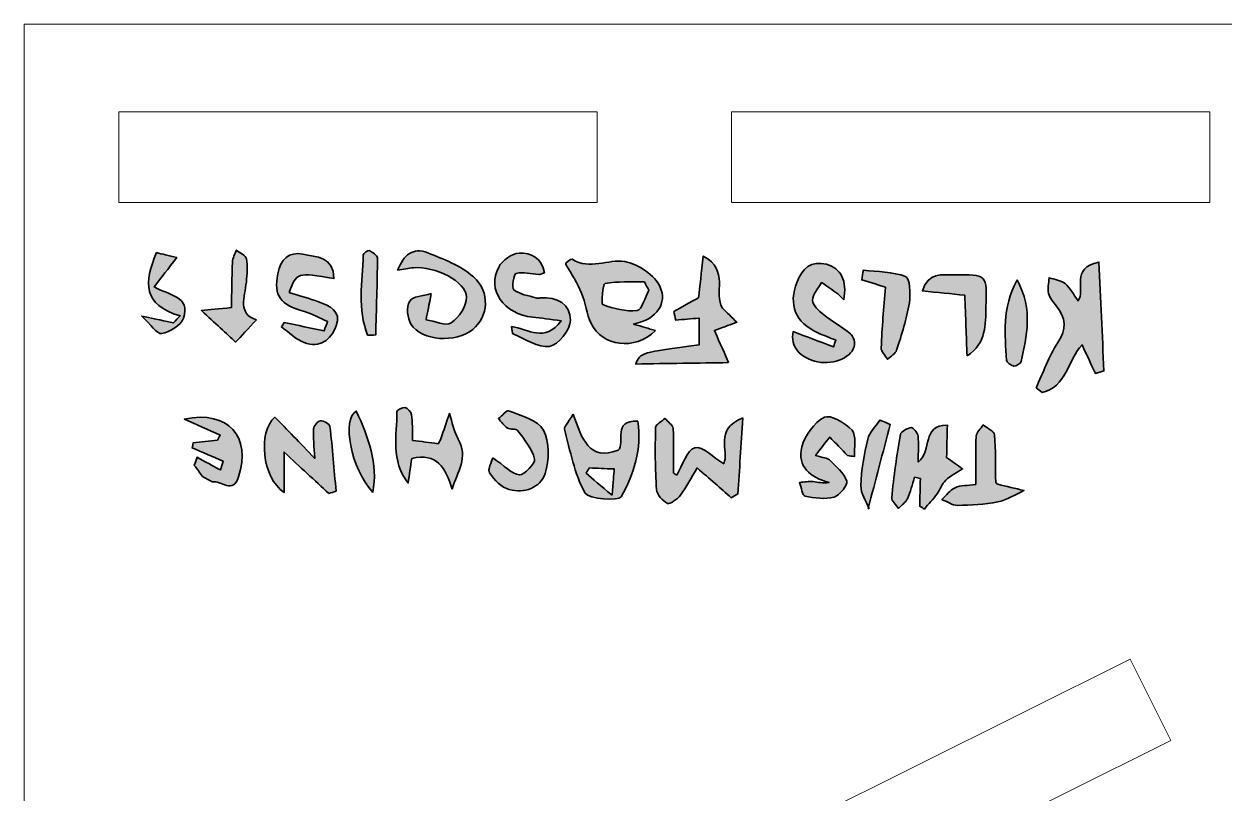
# Model space of a CAD drawing. Header units: inches. Extents: x 0.7 to 43.7, y -59.5 to -0.9.
# Drawn here: x 26 to 33.89, y -49.28 to -44.22 of the extents above; entities that cross this region are included whole.
import ezdxf

# ---------------------------------------------------------------- set-up
doc = ezdxf.new("R2010")
doc.units = ezdxf.units.IN
doc.header["$MEASUREMENT"] = 0
doc.layers.add('cut', color=7, linetype='Continuous')
doc.layers.add('etch', color=7, linetype='Continuous')

# ---------------------------------------------------------------- blocks, each defined once
blk = doc.blocks.new('block 3')
at = {"layer": 'etch', "true_color": 0x00a550}
h = blk.add_hatch(color=114, dxfattribs=at)
h.dxf.hatch_style = 2
edge = h.paths.add_edge_path()
edge.add_spline(control_points=[(28.6725, -45.9899), (28.6575, -46.0665), (28.6481, -46.1141), (28.6387, -46.1618), (28.6951, -46.1709), (28.7694, -46.2062), (28.8037, -46.1829), (28.8544, -46.1484), (28.9054, -46.0719), (28.9046, -46.0138), (28.9032, -45.9113), (28.6975, -45.8082), (28.5549, -45.8205), (28.5231, -45.8232), (28.4917, -45.8297), (28.4509, -45.8359), (28.4918, -45.7369), (28.5526, -45.6831), (28.6491, -45.7223), (28.7538, -45.7649), (28.8678, -45.8061), (28.9491, -45.8796), (29.0626, -45.9821), (29.0481, -46.1426), (28.9454, -46.2258), (28.8339, -46.316), (28.6103, -46.3034), (28.5391, -46.1922), (28.5141, -46.1532), (28.5089, -46.0777), (28.5308, -46.0398), (28.5492, -46.0079), (28.62, -46.0064), (28.6725, -45.9899)], knot_values=[0, 0, 0, 0, 1, 1, 1, 2, 2, 2, 3, 3, 3, 4, 4, 4, 5, 5, 5, 6, 6, 6, 7, 7, 7, 8, 8, 8, 9, 9, 9, 10, 10, 10, 11, 11, 11, 11], degree=3, periodic=1)
h = blk.add_hatch(color=114, dxfattribs=at)
h.dxf.hatch_style = 2
edge = h.paths.add_edge_path()
edge.add_spline(control_points=[(26.8664, -45.721), (26.9041, -45.7302), (26.9444, -45.74), (27.0001, -45.7536), (26.9426, -45.8283), (26.8998, -45.884), (26.8518, -45.9463), (26.9481, -46.0025), (27.0934, -46.0067), (27.0441, -46.1526), (27.0283, -46.1992), (26.9543, -46.2428), (26.9003, -46.2528), (26.8707, -46.2583), (26.8272, -46.1911), (26.7699, -46.1382), (26.8657, -46.1587), (26.9223, -46.1707), (26.9789, -46.1828), (26.9936, -46.1673), (27.0082, -46.1518), (27.0229, -46.1363), (26.7759, -46.0676), (26.7846, -45.9149), (26.8664, -45.721)], knot_values=[0, 0, 0, 0, 1, 1, 1, 2, 2, 2, 3, 3, 3, 4, 4, 4, 5, 5, 5, 6, 6, 6, 7, 7, 7, 8, 8, 8, 8], degree=3, periodic=1)
h = blk.add_hatch(color=114, dxfattribs=at)
h.dxf.hatch_style = 2
edge = h.paths.add_edge_path()
edge.add_spline(control_points=[(27.5231, -46.1621), (27.47, -46.2196), (27.4221, -46.2714), (27.387, -46.3095), (27.327, -46.254), (27.2516, -46.1844), (27.1622, -46.1018), (27.2182, -46.0964), (27.274, -46.091), (27.3595, -46.0828), (27.3612, -45.9869), (27.3613, -45.8853), (27.3659, -45.7838), (27.3671, -45.7568), (27.3821, -45.7306), (27.3908, -45.704), (27.4141, -45.7231), (27.4531, -45.7392), (27.4576, -45.762), (27.4672, -45.8109), (27.4629, -45.8637), (27.4572, -45.914), (27.4458, -46.0151), (27.3993, -46.1242), (27.5231, -46.1621)], knot_values=[0, 0, 0, 0, 1, 1, 1, 2, 2, 2, 3, 3, 3, 4, 4, 4, 5, 5, 5, 6, 6, 6, 7, 7, 7, 8, 8, 8, 8], degree=3, periodic=1)
h = blk.add_hatch(color=114, dxfattribs=at)
h.dxf.hatch_style = 2
edge = h.paths.add_edge_path()
edge.add_spline(control_points=[(27.738, -45.9828), (27.8091, -46.0052), (27.8713, -46.0225), (27.9317, -46.0446), (28.0045, -46.0713), (28.0842, -46.1045), (28.048, -46.2025), (28.0139, -46.2949), (27.9391, -46.3497), (27.8369, -46.3124), (27.7822, -46.2925), (27.7375, -46.2449), (27.6883, -46.2097), (27.6942, -46.2001), (27.7001, -46.1904), (27.7059, -46.1808), (27.7934, -46.1989), (27.8808, -46.217), (27.9683, -46.2352), (27.9758, -46.2146), (27.9834, -46.194), (27.9909, -46.1734), (27.9402, -46.1513), (27.8912, -46.1225), (27.8384, -46.1083), (27.678, -46.0652), (27.6371, -46.0054), (27.6641, -45.8605), (27.6821, -45.764), (27.7382, -45.7132), (27.8284, -45.7316), (27.9145, -45.7491), (28.034, -45.7468), (28.0325, -45.8913), (27.7899, -45.8508), (27.7899, -45.8508), (27.738, -45.9828)], knot_values=[0, 0, 0, 0, 1, 1, 1, 2, 2, 2, 3, 3, 3, 4, 4, 4, 5, 5, 5, 6, 6, 6, 7, 7, 7, 8, 8, 8, 9, 9, 9, 10, 10, 10, 11, 11, 11, 12, 12, 12, 12], degree=3, periodic=1)
h = blk.add_hatch(color=114, dxfattribs=at)
h.dxf.hatch_style = 2
edge = h.paths.add_edge_path()
edge.add_spline(control_points=[(28.2544, -46.2631), (28.1853, -46.0926), (28.2201, -45.9132), (28.2256, -45.7366), (28.2259, -45.7257), (28.2573, -45.704), (28.2637, -45.7073), (28.2854, -45.7188), (28.3186, -45.7394), (28.3186, -45.7562), (28.3181, -45.925), (28.3119, -46.0937), (28.3072, -46.2624), (28.2896, -46.2626), (28.272, -46.2629), (28.2544, -46.2631)], knot_values=[0, 0, 0, 0, 1, 1, 1, 2, 2, 2, 3, 3, 3, 4, 4, 4, 5, 5, 5, 5], degree=3, periodic=1)
h = blk.add_hatch(color=114, dxfattribs=at)
h.dxf.hatch_style = 2
edge = h.paths.add_edge_path()
edge.add_spline(control_points=[(29.1994, -46.2059), (29.3142, -46.2263), (29.4172, -46.313), (29.5268, -46.1698), (29.4503, -46.1596), (29.3953, -46.1509), (29.3401, -46.1452), (29.1476, -46.1251), (29.0348, -45.9666), (29.1158, -45.816), (29.1393, -45.7723), (29.2025, -45.7271), (29.25, -45.7245), (29.3272, -45.7203), (29.4005, -45.7573), (29.4157, -45.8534), (29.3961, -45.8603), (29.3877, -45.8662), (29.3798, -45.8656), (29.3293, -45.8617), (29.2772, -45.8481), (29.2295, -45.8573), (29.2167, -45.8597), (29.1997, -45.9533), (29.2152, -45.9652), (29.2542, -45.9954), (29.3105, -46.0033), (29.3603, -46.019), (29.3687, -46.0217), (29.3789, -46.0197), (29.3882, -46.0187), (29.5001, -46.0069), (29.5875, -46.0632), (29.5871, -46.1653), (29.5869, -46.2266), (29.5066, -46.3294), (29.4507, -46.3377), (29.376, -46.3489), (29.2897, -46.2874), (29.2095, -46.2543), (29.2024, -46.2514), (29.2036, -46.2283), (29.1994, -46.2059)], knot_values=[0, 0, 0, 0, 1, 1, 1, 2, 2, 2, 3, 3, 3, 4, 4, 4, 5, 5, 5, 6, 6, 6, 7, 7, 7, 8, 8, 8, 9, 9, 9, 10, 10, 10, 11, 11, 11, 12, 12, 12, 13, 13, 13, 14, 14, 14, 14], degree=3, periodic=1)
h = blk.add_hatch(color=114, dxfattribs=at)
h.dxf.hatch_style = 2
edge = h.paths.add_edge_path()
edge.add_spline(control_points=[(30.1473, -46.2337), (30.0093, -46.3677), (29.7972, -46.3379), (29.7232, -46.1866), (29.6929, -46.1246), (29.6868, -46.0511), (29.6601, -45.9867), (29.634, -45.9241), (29.5956, -45.8666), (29.5555, -45.7938), (29.5533, -45.7954), (29.5907, -45.7579), (29.5996, -45.7637), (29.715, -45.8401), (29.8349, -45.7607), (29.9439, -45.7801), (30.0315, -45.7957), (30.1435, -45.8701), (30.1773, -45.9477), (30.2223, -46.0508), (30.1623, -46.1575), (30.0026, -46.1906), (30.0637, -46.2088), (30.0974, -46.2188), (30.1473, -46.2337)], knot_values=[0, 0, 0, 0, 1, 1, 1, 2, 2, 2, 3, 3, 3, 4, 4, 4, 5, 5, 5, 6, 6, 6, 7, 7, 7, 8, 8, 8, 8], degree=3, periodic=1)
edge = h.paths.add_edge_path()
edge.add_spline(control_points=[(30.1027, -45.9682), (30.0928, -45.95), (30.0828, -45.9319), (30.0729, -45.9138), (29.9864, -45.915), (29.8987, -45.9092), (29.8146, -45.924), (29.8007, -45.9265), (29.7886, -46.0589), (29.8001, -46.0631), (29.8717, -46.089), (29.9522, -46.1106), (30.0255, -46.1014), (30.0565, -46.0974), (30.0773, -46.0149), (30.1027, -45.9682)], knot_values=[0, 0, 0, 0, 1, 1, 1, 2, 2, 2, 3, 3, 3, 4, 4, 4, 5, 5, 5, 5], degree=3, periodic=1)
h = blk.add_hatch(color=114, dxfattribs=at)
h.dxf.hatch_style = 2
edge = h.paths.add_edge_path()
edge.add_spline(control_points=[(30.6267, -46.4438), (30.4267, -46.4469), (30.2272, -46.4499), (30.0164, -46.4532), (30.05, -46.3774), (30.05, -46.3774), (30.4329, -46.3276), (30.4331, -46.2781), (30.4332, -46.2275), (30.4335, -46.152), (30.3806, -46.1561), (30.3297, -46.1601), (30.2789, -46.164), (30.2745, -46.1454), (30.2701, -46.1268), (30.2657, -46.1082), (30.32, -46.0782), (30.3743, -46.0481), (30.4294, -46.0176), (30.4381, -45.9408), (30.4477, -45.855), (30.4602, -45.7444), (30.6348, -45.8379), (30.5254, -45.9873), (30.5859, -46.0856), (30.6142, -46.1133), (30.6476, -46.1459), (30.6809, -46.1785), (30.6427, -46.1926), (30.6045, -46.2067), (30.5333, -46.2329), (30.5558, -46.2837), (30.5827, -46.3445), (30.6267, -46.4438)], knot_values=[0, 0, 0, 0, 1, 1, 1, 2, 2, 2, 3, 3, 3, 4, 4, 4, 5, 5, 5, 6, 6, 6, 7, 7, 7, 8, 8, 8, 9, 9, 9, 10, 10, 10, 11, 11, 11, 11], degree=3, periodic=1)
h = blk.add_hatch(color=114, dxfattribs=at)
h.dxf.hatch_style = 2
edge = h.paths.add_edge_path()
edge.add_spline(control_points=[(31.3832, -46.0321), (31.3677, -46.0162), (31.3573, -46.0025), (31.3441, -45.9926), (31.3095, -45.9668), (31.2737, -45.9426), (31.2383, -45.9177), (31.2164, -45.9565), (31.1777, -45.9953), (31.1777, -46.0342), (31.1777, -46.0659), (31.2195, -46.1033), (31.2506, -46.1283), (31.3069, -46.1736), (31.3714, -46.2088), (31.4276, -46.2542), (31.445, -46.2682), (31.4565, -46.3027), (31.454, -46.3259), (31.4453, -46.4054), (31.3213, -46.4615), (31.2131, -46.4391), (31.0936, -46.4144), (31.0316, -46.3379), (31.0506, -46.2398), (31.138, -46.273), (31.2267, -46.3067), (31.3153, -46.3403), (31.3208, -46.3257), (31.3262, -46.3111), (31.3317, -46.2965), (31.2918, -46.2803), (31.2514, -46.2654), (31.2122, -46.2477), (31.0659, -46.182), (31.0174, -46.0618), (31.0763, -45.9139), (31.1114, -45.8258), (31.1685, -45.7717), (31.27, -45.798), (31.3657, -45.8228), (31.4072, -45.9073), (31.3832, -46.0321)], knot_values=[0, 0, 0, 0, 1, 1, 1, 2, 2, 2, 3, 3, 3, 4, 4, 4, 5, 5, 5, 6, 6, 6, 7, 7, 7, 8, 8, 8, 9, 9, 9, 10, 10, 10, 11, 11, 11, 12, 12, 12, 13, 13, 13, 14, 14, 14, 14], degree=3, periodic=1)
h = blk.add_hatch(color=114, dxfattribs=at)
h.dxf.hatch_style = 2
edge = h.paths.add_edge_path()
edge.add_spline(control_points=[(31.657, -45.9482), (31.6224, -45.9375), (31.562, -45.9188), (31.5016, -45.9001), (31.5051, -45.879), (31.5086, -45.8578), (31.5122, -45.8366), (31.6059, -45.8479), (31.7045, -45.8459), (31.7904, -45.8781), (31.8172, -45.8881), (31.8242, -45.9931), (31.8148, -46.0503), (31.7974, -46.1559), (31.7638, -46.2593), (31.731, -46.3616), (31.7233, -46.3858), (31.6919, -46.4023), (31.6715, -46.4224), (31.6567, -46.3969), (31.6286, -46.371), (31.6295, -46.3462), (31.6345, -46.216), (31.6467, -46.0861), (31.657, -45.9482)], knot_values=[0, 0, 0, 0, 1, 1, 1, 2, 2, 2, 3, 3, 3, 4, 4, 4, 5, 5, 5, 6, 6, 6, 7, 7, 7, 8, 8, 8, 8], degree=3, periodic=1)
h = blk.add_hatch(color=114, dxfattribs=at)
h.dxf.hatch_style = 2
edge = h.paths.add_edge_path()
edge.add_spline(control_points=[(32.1937, -46.3993), (32.189, -46.2719), (32.1843, -46.1445), (32.1791, -46.0008), (32.0906, -45.992), (31.9997, -45.983), (31.9005, -45.9731), (31.9379, -45.8464), (32.0302, -45.869), (32.1082, -45.8676), (32.3242, -45.8637), (32.3265, -45.8649), (32.3183, -46.0786), (32.3139, -46.1933), (32.323, -46.3152), (32.1937, -46.3993)], knot_values=[0, 0, 0, 0, 1, 1, 1, 2, 2, 2, 3, 3, 3, 4, 4, 4, 5, 5, 5, 5], degree=3, periodic=1)
h = blk.add_hatch(color=114, dxfattribs=at)
h.dxf.hatch_style = 2
edge = h.paths.add_edge_path()
edge.add_spline(control_points=[(32.6473, -46.6095), (32.6942, -46.5099), (32.7307, -46.4034), (32.7911, -46.3128), (32.8514, -46.2223), (32.8435, -46.151), (32.7808, -46.0725), (32.7605, -46.047), (32.7371, -46.0194), (32.7296, -45.9892), (32.7216, -45.9573), (32.7308, -45.9211), (32.7326, -45.8867), (32.7682, -45.8984), (32.811, -45.9016), (32.8377, -45.924), (32.8721, -45.9529), (32.8936, -45.9971), (32.9237, -46.0389), (32.9751, -45.9652), (32.8688, -45.8239), (33.0603, -45.7828), (33.0716, -46.0275), (33.0825, -46.2628), (33.0934, -46.4981), (33.0748, -46.5039), (33.0562, -46.5096), (33.0376, -46.5154), (33.0099, -46.456), (32.9822, -46.3966), (32.9496, -46.3267), (32.8578, -46.4264), (32.8452, -46.6083), (32.6877, -46.6403), (32.6743, -46.63), (32.6608, -46.6198), (32.6473, -46.6095)], knot_values=[0, 0, 0, 0, 1, 1, 1, 2, 2, 2, 3, 3, 3, 4, 4, 4, 5, 5, 5, 6, 6, 6, 7, 7, 7, 8, 8, 8, 9, 9, 9, 10, 10, 10, 11, 11, 11, 12, 12, 12, 12], degree=3, periodic=1)
h = blk.add_hatch(color=114, dxfattribs=at)
h.dxf.hatch_style = 2
edge = h.paths.add_edge_path()
edge.add_spline(control_points=[(32.5224, -45.9), (32.6317, -46.1015), (32.5839, -46.2698), (32.5504, -46.4366), (32.5476, -46.4503), (32.5164, -46.4682), (32.5003, -46.4664), (32.4826, -46.4644), (32.4533, -46.4424), (32.4527, -46.4281), (32.445, -46.2597), (32.4212, -46.0882), (32.5224, -45.9)], knot_values=[0, 0, 0, 0, 1, 1, 1, 2, 2, 2, 3, 3, 3, 4, 4, 4, 4], degree=3, periodic=1)
h = blk.add_hatch(color=114, dxfattribs=at)
h.dxf.hatch_style = 2
edge = h.paths.add_edge_path()
edge.add_spline(control_points=[(27.1686, -47.193), (27.1508, -47.1684), (27.1331, -47.1438), (27.1154, -47.1192), (27.1214, -47.1015), (27.1273, -47.0839), (27.1333, -47.0662), (27.1844, -47.094), (27.2355, -47.1218), (27.2866, -47.1497), (27.2927, -47.1305), (27.2988, -47.1114), (27.3049, -47.0922), (27.237, -47.0629), (27.169, -47.0336), (27.1011, -47.0043), (27.1035, -46.9932), (27.1059, -46.9822), (27.1083, -46.9711), (27.1612, -46.9653), (27.2141, -46.9594), (27.2671, -46.9536), (27.2732, -46.9423), (27.2793, -46.9311), (27.2854, -46.9199), (27.2071, -46.8849), (27.1287, -46.8498), (27.0503, -46.8148), (27.3432, -46.7562), (27.4882, -46.933), (27.4068, -47.1937), (27.3694, -47.3133), (27.2911, -47.217), (27.2331, -47.2272), (27.2116, -47.2158), (27.1901, -47.2044), (27.1686, -47.193)], knot_values=[0, 0, 0, 0, 1, 1, 1, 2, 2, 2, 3, 3, 3, 4, 4, 4, 5, 5, 5, 6, 6, 6, 7, 7, 7, 8, 8, 8, 9, 9, 9, 10, 10, 10, 11, 11, 11, 12, 12, 12, 12], degree=3, periodic=1)
h = blk.add_hatch(color=114, dxfattribs=at)
h.dxf.hatch_style = 2
edge = h.paths.add_edge_path()
edge.add_spline(control_points=[(27.9993, -47.3047), (27.9057, -47.2178), (27.812, -47.131), (27.7057, -47.0324), (27.7055, -47.126), (27.7054, -47.2058), (27.7053, -47.2977), (27.5608, -47.201), (27.5314, -46.8986), (27.6452, -46.8028), (27.7247, -46.885), (27.8048, -46.9677), (27.9072, -47.0735), (27.9025, -46.9915), (27.8949, -46.9355), (27.8985, -46.8803), (27.8998, -46.86), (27.9263, -46.8274), (27.9439, -46.8258), (27.9642, -46.8238), (28.0046, -46.8477), (28.0065, -46.8638), (28.0237, -47.005), (28.0343, -47.1469), (28.0468, -47.2886), (28.031, -47.2939), (28.0152, -47.2993), (27.9993, -47.3047)], knot_values=[0, 0, 0, 0, 1, 1, 1, 2, 2, 2, 3, 3, 3, 4, 4, 4, 5, 5, 5, 6, 6, 6, 7, 7, 7, 8, 8, 8, 9, 9, 9, 9], degree=3, periodic=1)
h = blk.add_hatch(color=114, dxfattribs=at)
h.dxf.hatch_style = 2
edge = h.paths.add_edge_path()
edge.add_spline(control_points=[(28.288, -47.2972), (28.1421, -47.1377), (28.0853, -46.8146), (28.1795, -46.763), (28.2598, -46.9349), (28.3246, -47.1077), (28.288, -47.2972)], knot_values=[0, 0, 0, 0, 1, 1, 1, 2, 2, 2, 2], degree=3, periodic=1)
h = blk.add_hatch(color=114, dxfattribs=at)
h.dxf.hatch_style = 2
edge = h.paths.add_edge_path()
edge.add_spline(control_points=[(28.8091, -47.2755), (28.7675, -47.1324), (28.7088, -47.036), (28.5439, -47.0742), (28.5365, -47.1268), (28.5287, -47.1815), (28.521, -47.2362), (28.4046, -47.0866), (28.4464, -46.9233), (28.4471, -46.7654), (28.4471, -46.7559), (28.4852, -46.7362), (28.5014, -46.7399), (28.5187, -46.7438), (28.541, -46.7685), (28.5435, -46.7866), (28.5503, -46.8369), (28.5479, -46.8885), (28.5495, -46.9555), (28.605, -46.9625), (28.6628, -46.9699), (28.7176, -46.9769), (28.7263, -46.9612), (28.732, -46.9537), (28.7349, -46.9452), (28.7544, -46.8897), (28.7733, -46.8339), (28.7923, -46.7783), (28.8108, -46.8348), (28.8207, -46.8962), (28.8496, -46.9468), (28.9175, -47.0657), (28.8448, -47.1626), (28.8091, -47.2755)], knot_values=[0, 0, 0, 0, 1, 1, 1, 2, 2, 2, 3, 3, 3, 4, 4, 4, 5, 5, 5, 6, 6, 6, 7, 7, 7, 8, 8, 8, 9, 9, 9, 10, 10, 10, 11, 11, 11, 11], degree=3, periodic=1)
h = blk.add_hatch(color=114, dxfattribs=at)
h.dxf.hatch_style = 2
edge = h.paths.add_edge_path()
edge.add_spline(control_points=[(29.0772, -47.0692), (29.1531, -47.1217), (29.1996, -47.1756), (29.2517, -47.1816), (29.2828, -47.1851), (29.3587, -47.1039), (29.3517, -47.0776), (29.3338, -47.0095), (29.2837, -46.9488), (29.2404, -46.8895), (29.2304, -46.8759), (29.1925, -46.886), (29.1744, -46.8744), (29.1507, -46.8593), (29.134, -46.8335), (29.1142, -46.8122), (29.137, -46.7937), (29.1688, -46.7546), (29.1811, -46.7599), (29.2625, -46.7954), (29.3743, -46.8218), (29.4095, -46.8873), (29.4506, -46.9641), (29.4482, -47.0853), (29.4201, -47.1731), (29.39, -47.2672), (29.2839, -47.3052), (29.1855, -47.2779), (29.1349, -47.2639), (29.0857, -47.2153), (29.0558, -47.1693), (29.0409, -47.1466), (29.0709, -47.0944), (29.0772, -47.0692)], knot_values=[0, 0, 0, 0, 1, 1, 1, 2, 2, 2, 3, 3, 3, 4, 4, 4, 5, 5, 5, 6, 6, 6, 7, 7, 7, 8, 8, 8, 9, 9, 9, 10, 10, 10, 11, 11, 11, 11], degree=3, periodic=1)
h = blk.add_hatch(color=114, dxfattribs=at)
h.dxf.hatch_style = 2
edge = h.paths.add_edge_path()
edge.add_spline(control_points=[(29.6048, -46.7839), (29.664, -46.9441), (29.7074, -47.0923), (29.9014, -47.0205), (29.9496, -46.9703), (29.8606, -46.8182), (30.0292, -46.8296), (30.0596, -47.011), (30.0025, -47.1765), (29.9214, -47.3254), (29.9054, -47.3549), (29.7074, -47.343), (29.6828, -47.2993), (29.6123, -47.1744), (29.5865, -47.0237), (29.5474, -46.8819), (29.5434, -46.8671), (29.5684, -46.8442), (29.6048, -46.7839)], knot_values=[0, 0, 0, 0, 1, 1, 1, 2, 2, 2, 3, 3, 3, 4, 4, 4, 5, 5, 5, 6, 6, 6, 6], degree=3, periodic=1)
edge = h.paths.add_edge_path()
edge.add_spline(control_points=[(29.8608, -47.3157), (29.8683, -47.2247), (29.8716, -47.1852), (29.8751, -47.1429), (29.8127, -47.1404), (29.7626, -47.1384), (29.7126, -47.1364), (29.7051, -47.1477), (29.6975, -47.159), (29.6899, -47.1703), (29.7367, -47.2101), (29.7836, -47.25), (29.8608, -47.3157)], knot_values=[0, 0, 0, 0, 1, 1, 1, 2, 2, 2, 3, 3, 3, 4, 4, 4, 4], degree=3, periodic=1)
h = blk.add_hatch(color=114, dxfattribs=at)
h.dxf.hatch_style = 2
edge = h.paths.add_edge_path()
edge.add_spline(control_points=[(31.4085, -47.054), (31.3695, -47.0138), (31.3304, -46.9737), (31.2914, -46.9335), (31.2637, -46.9693), (31.2361, -47.005), (31.1979, -47.0545), (31.2481, -47.0696), (31.2758, -47.0699), (31.2899, -47.0838), (31.3329, -47.1264), (31.3849, -47.1692), (31.4039, -47.2225), (31.4125, -47.2464), (31.357, -47.3177), (31.3197, -47.3281), (31.2606, -47.3445), (31.191, -47.3343), (31.129, -47.3209), (31.1115, -47.3171), (31.1051, -47.2629), (31.0936, -47.2317), (31.1229, -47.2294), (31.1526, -47.2231), (31.1814, -47.2258), (31.2138, -47.2287), (31.2455, -47.2396), (31.2873, -47.232), (31.1613, -47.1985), (31.076, -47.126), (31.1081, -46.9985), (31.127, -46.9234), (31.1894, -46.8391), (31.2561, -46.8034), (31.2935, -46.7834), (31.3954, -46.8399), (31.4379, -46.8884), (31.4688, -46.9237), (31.4502, -47.0024), (31.4537, -47.0618), (31.4386, -47.0592), (31.4236, -47.0566), (31.4085, -47.054)], knot_values=[0, 0, 0, 0, 1, 1, 1, 2, 2, 2, 3, 3, 3, 4, 4, 4, 5, 5, 5, 6, 6, 6, 7, 7, 7, 8, 8, 8, 9, 9, 9, 10, 10, 10, 11, 11, 11, 12, 12, 12, 13, 13, 13, 14, 14, 14, 14], degree=3, periodic=1)
h = blk.add_hatch(color=114, dxfattribs=at)
h.dxf.hatch_style = 2
edge = h.paths.add_edge_path()
edge.add_spline(control_points=[(30.2864, -47.1832), (30.3248, -47.1195), (30.3528, -47.0174), (30.4045, -47.0032), (30.4538, -46.9898), (30.5277, -47.0682), (30.5947, -47.1085), (30.634, -47.0281), (30.5268, -46.8823), (30.7202, -46.8076), (30.7086, -46.9873), (30.6983, -47.1472), (30.6879, -47.3071), (30.6735, -47.3153), (30.6591, -47.3234), (30.6446, -47.3316), (30.5742, -47.2703), (30.5038, -47.209), (30.4203, -47.1363), (30.3816, -47.2005), (30.3505, -47.2617), (30.3097, -47.3157), (30.2897, -47.3421), (30.2404, -47.3773), (30.2245, -47.3692), (30.1924, -47.3528), (30.1557, -47.3109), (30.1532, -47.277), (30.1434, -47.1422), (30.1433, -47.0063), (30.1469, -46.8711), (30.1474, -46.8505), (30.1865, -46.8308), (30.2078, -46.8107), (30.2267, -46.8328), (30.2604, -46.8539), (30.2619, -46.8772), (30.268, -46.9742), (30.2643, -47.0718), (30.2643, -47.1692), (30.2717, -47.1739), (30.279, -47.1786), (30.2864, -47.1832)], knot_values=[0, 0, 0, 0, 1, 1, 1, 2, 2, 2, 3, 3, 3, 4, 4, 4, 5, 5, 5, 6, 6, 6, 7, 7, 7, 8, 8, 8, 9, 9, 9, 10, 10, 10, 11, 11, 11, 12, 12, 12, 13, 13, 13, 14, 14, 14, 14], degree=3, periodic=1)
h = blk.add_hatch(color=114, dxfattribs=at)
h.dxf.hatch_style = 2
edge = h.paths.add_edge_path()
edge.add_spline(control_points=[(31.5498, -47.4041), (31.5306, -47.3536), (31.4942, -47.3026), (31.4958, -47.2527), (31.4991, -47.1502), (31.5165, -47.0467), (31.5407, -46.9466), (31.5517, -46.9014), (31.593, -46.8634), (31.6206, -46.8222), (31.6435, -46.8316), (31.6665, -46.841), (31.6895, -46.8504), (31.6409, -47.0344), (31.5923, -47.2185), (31.544, -47.4026), (31.5442, -47.4027), (31.5498, -47.4041), (31.5498, -47.4041)], knot_values=[0, 0, 0, 0, 1, 1, 1, 2, 2, 2, 3, 3, 3, 4, 4, 4, 5, 5, 5, 6, 6, 6, 6], degree=3, periodic=1)
h = blk.add_hatch(color=114, dxfattribs=at)
h.dxf.hatch_style = 2
edge = h.paths.add_edge_path()
edge.add_spline(control_points=[(31.8726, -47.0974), (31.9697, -47.0204), (31.8905, -46.8562), (32.0644, -46.8543), (32.0626, -46.9294), (32.0611, -46.9972), (32.0594, -47.0673), (32.0914, -47.0902), (32.128, -47.1165), (32.1647, -47.1429), (32.1272, -47.1672), (32.0856, -47.1871), (32.0536, -47.2172), (32.0288, -47.2406), (32.018, -47.2782), (31.997, -47.3066), (31.9713, -47.3415), (31.9414, -47.3733), (31.9132, -47.4065), (31.9031, -47.4003), (31.8929, -47.3942), (31.8827, -47.388), (31.8842, -47.3274), (31.8857, -47.2667), (31.8873, -47.2061), (31.8746, -47.2032), (31.8619, -47.2002), (31.8492, -47.1973), (31.8338, -47.2446), (31.8223, -47.2937), (31.8017, -47.3387), (31.7903, -47.3635), (31.7636, -47.3814), (31.7438, -47.4024), (31.7279, -47.3787), (31.6963, -47.3534), (31.6986, -47.3314), (31.7126, -47.1922), (31.7316, -47.0532), (31.7562, -46.9154), (31.7597, -46.8959), (31.8017, -46.8746), (31.828, -46.8712), (31.8407, -46.8696), (31.8688, -46.9061), (31.8717, -46.9278), (31.8781, -46.9763), (31.8731, -47.0263), (31.8726, -47.0974)], knot_values=[0, 0, 0, 0, 1, 1, 1, 2, 2, 2, 3, 3, 3, 4, 4, 4, 5, 5, 5, 6, 6, 6, 7, 7, 7, 8, 8, 8, 9, 9, 9, 10, 10, 10, 11, 11, 11, 12, 12, 12, 13, 13, 13, 14, 14, 14, 15, 15, 15, 16, 16, 16, 16], degree=3, periodic=1)
h = blk.add_hatch(color=114, dxfattribs=at)
h.dxf.hatch_style = 2
edge = h.paths.add_edge_path()
edge.add_spline(control_points=[(32.2513, -47.245), (32.2515, -47.1322), (32.2486, -47.0293), (32.2541, -46.9269), (32.2554, -46.9017), (32.284, -46.878), (32.3001, -46.8536), (32.326, -46.8749), (32.3719, -46.8944), (32.3741, -46.9181), (32.3838, -47.0199), (32.3806, -47.123), (32.3821, -47.2311), (32.3831, -47.232), (32.3883, -47.2417), (32.3956, -47.2435), (32.4527, -47.258), (32.5102, -47.2709), (32.5676, -47.2843), (32.5106, -47.3103), (32.4558, -47.3474), (32.396, -47.3596), (32.3095, -47.3773), (32.2194, -47.3814), (32.1308, -47.3821), (32.0969, -47.3823), (32.063, -47.3572), (32.0291, -47.3437), (32.0574, -47.317), (32.0815, -47.2811), (32.1149, -47.2662), (32.1518, -47.2497), (32.1972, -47.2524), (32.2513, -47.245)], knot_values=[0, 0, 0, 0, 1, 1, 1, 2, 2, 2, 3, 3, 3, 4, 4, 4, 5, 5, 5, 6, 6, 6, 7, 7, 7, 8, 8, 8, 9, 9, 9, 10, 10, 10, 11, 11, 11, 11], degree=3, periodic=1)
at = {"layer": 'etch', "color": 114, "lineweight": 35, "true_color": 0x00a550}
for points, knots in [([(28.6725, -45.9899), (28.6575, -46.0665), (28.6481, -46.1141), (28.6387, -46.1618), (28.6951, -46.1709), (28.7694, -46.2062), (28.8037, -46.1829), (28.8544, -46.1484), (28.9054, -46.0719), (28.9046, -46.0138), (28.9032, -45.9113), (28.6975, -45.8082), (28.5549, -45.8205), (28.5231, -45.8232), (28.4917, -45.8297), (28.4509, -45.8359), (28.4918, -45.7369), (28.5526, -45.6831), (28.6491, -45.7223), (28.7538, -45.7649), (28.8678, -45.8061), (28.9491, -45.8796), (29.0626, -45.9821), (29.0481, -46.1426), (28.9454, -46.2258), (28.8339, -46.316), (28.6103, -46.3034), (28.5391, -46.1922), (28.5141, -46.1532), (28.5089, -46.0777), (28.5308, -46.0398), (28.5492, -46.0079), (28.62, -46.0064), (28.6725, -45.9899)], [0, 0, 0, 0, 1, 1, 1, 2, 2, 2, 3, 3, 3, 4, 4, 4, 5, 5, 5, 6, 6, 6, 7, 7, 7, 8, 8, 8, 9, 9, 9, 10, 10, 10, 11, 11, 11, 11]), ([(26.8664, -45.721), (26.9041, -45.7302), (26.9444, -45.74), (27.0001, -45.7536), (26.9426, -45.8283), (26.8998, -45.884), (26.8518, -45.9463), (26.9481, -46.0025), (27.0934, -46.0067), (27.0441, -46.1526), (27.0283, -46.1992), (26.9543, -46.2428), (26.9003, -46.2528), (26.8707, -46.2583), (26.8272, -46.1911), (26.7699, -46.1382), (26.8657, -46.1587), (26.9223, -46.1707), (26.9789, -46.1828), (26.9936, -46.1673), (27.0082, -46.1518), (27.0229, -46.1363), (26.7759, -46.0676), (26.7846, -45.9149), (26.8664, -45.721)], [0, 0, 0, 0, 1, 1, 1, 2, 2, 2, 3, 3, 3, 4, 4, 4, 5, 5, 5, 6, 6, 6, 7, 7, 7, 8, 8, 8, 8]), ([(27.5231, -46.1621), (27.47, -46.2196), (27.4221, -46.2714), (27.387, -46.3095), (27.327, -46.254), (27.2516, -46.1844), (27.1622, -46.1018), (27.2182, -46.0964), (27.274, -46.091), (27.3595, -46.0828), (27.3612, -45.9869), (27.3613, -45.8853), (27.3659, -45.7838), (27.3671, -45.7568), (27.3821, -45.7306), (27.3908, -45.704), (27.4141, -45.7231), (27.4531, -45.7392), (27.4576, -45.762), (27.4672, -45.8109), (27.4629, -45.8637), (27.4572, -45.914), (27.4458, -46.0151), (27.3993, -46.1242), (27.5231, -46.1621)], [0, 0, 0, 0, 1, 1, 1, 2, 2, 2, 3, 3, 3, 4, 4, 4, 5, 5, 5, 6, 6, 6, 7, 7, 7, 8, 8, 8, 8]), ([(27.738, -45.9828), (27.8091, -46.0052), (27.8713, -46.0225), (27.9317, -46.0446), (28.0045, -46.0713), (28.0842, -46.1045), (28.048, -46.2025), (28.0139, -46.2949), (27.9391, -46.3497), (27.8369, -46.3124), (27.7822, -46.2925), (27.7375, -46.2449), (27.6883, -46.2097), (27.6942, -46.2001), (27.7001, -46.1904), (27.7059, -46.1808), (27.7934, -46.1989), (27.8808, -46.217), (27.9683, -46.2352), (27.9758, -46.2146), (27.9834, -46.194), (27.9909, -46.1734), (27.9402, -46.1513), (27.8912, -46.1225), (27.8384, -46.1083), (27.678, -46.0652), (27.6371, -46.0054), (27.6641, -45.8605), (27.6821, -45.764), (27.7382, -45.7132), (27.8284, -45.7316), (27.9145, -45.7491), (28.034, -45.7468), (28.0325, -45.8913), (27.7899, -45.8508), (27.7899, -45.8508), (27.738, -45.9828)], [0, 0, 0, 0, 1, 1, 1, 2, 2, 2, 3, 3, 3, 4, 4, 4, 5, 5, 5, 6, 6, 6, 7, 7, 7, 8, 8, 8, 9, 9, 9, 10, 10, 10, 11, 11, 11, 12, 12, 12, 12]), ([(28.2544, -46.2631), (28.1853, -46.0926), (28.2201, -45.9132), (28.2256, -45.7366), (28.2259, -45.7257), (28.2573, -45.704), (28.2637, -45.7073), (28.2854, -45.7188), (28.3186, -45.7394), (28.3186, -45.7562), (28.3181, -45.925), (28.3119, -46.0937), (28.3072, -46.2624), (28.2896, -46.2626), (28.272, -46.2629), (28.2544, -46.2631)], [0, 0, 0, 0, 1, 1, 1, 2, 2, 2, 3, 3, 3, 4, 4, 4, 5, 5, 5, 5]), ([(29.1994, -46.2059), (29.3142, -46.2263), (29.4172, -46.313), (29.5268, -46.1698), (29.4503, -46.1596), (29.3953, -46.1509), (29.3401, -46.1452), (29.1476, -46.1251), (29.0348, -45.9666), (29.1158, -45.816), (29.1393, -45.7723), (29.2025, -45.7271), (29.25, -45.7245), (29.3272, -45.7203), (29.4005, -45.7573), (29.4157, -45.8534), (29.3961, -45.8603), (29.3877, -45.8662), (29.3798, -45.8656), (29.3293, -45.8617), (29.2772, -45.8481), (29.2295, -45.8573), (29.2167, -45.8597), (29.1997, -45.9533), (29.2152, -45.9652), (29.2542, -45.9954), (29.3105, -46.0033), (29.3603, -46.019), (29.3687, -46.0217), (29.3789, -46.0197), (29.3882, -46.0187), (29.5001, -46.0069), (29.5875, -46.0632), (29.5871, -46.1653), (29.5869, -46.2266), (29.5066, -46.3294), (29.4507, -46.3377), (29.376, -46.3489), (29.2897, -46.2874), (29.2095, -46.2543), (29.2024, -46.2514), (29.2036, -46.2283), (29.1994, -46.2059)], [0, 0, 0, 0, 1, 1, 1, 2, 2, 2, 3, 3, 3, 4, 4, 4, 5, 5, 5, 6, 6, 6, 7, 7, 7, 8, 8, 8, 9, 9, 9, 10, 10, 10, 11, 11, 11, 12, 12, 12, 13, 13, 13, 14, 14, 14, 14]), ([(30.1473, -46.2337), (30.0093, -46.3677), (29.7972, -46.3379), (29.7232, -46.1866), (29.6929, -46.1246), (29.6868, -46.0511), (29.6601, -45.9867), (29.634, -45.9241), (29.5956, -45.8666), (29.5555, -45.7938), (29.5533, -45.7954), (29.5907, -45.7579), (29.5996, -45.7637), (29.715, -45.8401), (29.8349, -45.7607), (29.9439, -45.7801), (30.0315, -45.7957), (30.1435, -45.8701), (30.1773, -45.9477), (30.2223, -46.0508), (30.1623, -46.1575), (30.0026, -46.1906), (30.0637, -46.2088), (30.0974, -46.2188), (30.1473, -46.2337)], [0, 0, 0, 0, 1, 1, 1, 2, 2, 2, 3, 3, 3, 4, 4, 4, 5, 5, 5, 6, 6, 6, 7, 7, 7, 8, 8, 8, 8]), ([(30.6267, -46.4438), (30.4267, -46.4469), (30.2272, -46.4499), (30.0164, -46.4532), (30.05, -46.3774), (30.05, -46.3774), (30.4329, -46.3276), (30.4331, -46.2781), (30.4332, -46.2275), (30.4335, -46.152), (30.3806, -46.1561), (30.3297, -46.1601), (30.2789, -46.164), (30.2745, -46.1454), (30.2701, -46.1268), (30.2657, -46.1082), (30.32, -46.0782), (30.3743, -46.0481), (30.4294, -46.0176), (30.4381, -45.9408), (30.4477, -45.855), (30.4602, -45.7444), (30.6348, -45.8379), (30.5254, -45.9873), (30.5859, -46.0856), (30.6142, -46.1133), (30.6476, -46.1459), (30.6809, -46.1785), (30.6427, -46.1926), (30.6045, -46.2067), (30.5333, -46.2329), (30.5558, -46.2837), (30.5827, -46.3445), (30.6267, -46.4438)], [0, 0, 0, 0, 1, 1, 1, 2, 2, 2, 3, 3, 3, 4, 4, 4, 5, 5, 5, 6, 6, 6, 7, 7, 7, 8, 8, 8, 9, 9, 9, 10, 10, 10, 11, 11, 11, 11]), ([(31.3832, -46.0321), (31.3677, -46.0162), (31.3573, -46.0025), (31.3441, -45.9926), (31.3095, -45.9668), (31.2737, -45.9426), (31.2383, -45.9177), (31.2164, -45.9565), (31.1777, -45.9953), (31.1777, -46.0342), (31.1777, -46.0659), (31.2195, -46.1033), (31.2506, -46.1283), (31.3069, -46.1736), (31.3714, -46.2088), (31.4276, -46.2542), (31.445, -46.2682), (31.4565, -46.3027), (31.454, -46.3259), (31.4453, -46.4054), (31.3213, -46.4615), (31.2131, -46.4391), (31.0936, -46.4144), (31.0316, -46.3379), (31.0506, -46.2398), (31.138, -46.273), (31.2267, -46.3067), (31.3153, -46.3403), (31.3208, -46.3257), (31.3262, -46.3111), (31.3317, -46.2965), (31.2918, -46.2803), (31.2514, -46.2654), (31.2122, -46.2477), (31.0659, -46.182), (31.0174, -46.0618), (31.0763, -45.9139), (31.1114, -45.8258), (31.1685, -45.7717), (31.27, -45.798), (31.3657, -45.8228), (31.4072, -45.9073), (31.3832, -46.0321)], [0, 0, 0, 0, 1, 1, 1, 2, 2, 2, 3, 3, 3, 4, 4, 4, 5, 5, 5, 6, 6, 6, 7, 7, 7, 8, 8, 8, 9, 9, 9, 10, 10, 10, 11, 11, 11, 12, 12, 12, 13, 13, 13, 14, 14, 14, 14]), ([(31.657, -45.9482), (31.6224, -45.9375), (31.562, -45.9188), (31.5016, -45.9001), (31.5051, -45.879), (31.5086, -45.8578), (31.5122, -45.8366), (31.6059, -45.8479), (31.7045, -45.8459), (31.7904, -45.8781), (31.8172, -45.8881), (31.8242, -45.9931), (31.8148, -46.0503), (31.7974, -46.1559), (31.7638, -46.2593), (31.731, -46.3616), (31.7233, -46.3858), (31.6919, -46.4023), (31.6715, -46.4224), (31.6567, -46.3969), (31.6286, -46.371), (31.6295, -46.3462), (31.6345, -46.216), (31.6467, -46.0861), (31.657, -45.9482)], [0, 0, 0, 0, 1, 1, 1, 2, 2, 2, 3, 3, 3, 4, 4, 4, 5, 5, 5, 6, 6, 6, 7, 7, 7, 8, 8, 8, 8]), ([(32.1937, -46.3993), (32.189, -46.2719), (32.1843, -46.1445), (32.1791, -46.0008), (32.0906, -45.992), (31.9997, -45.983), (31.9005, -45.9731), (31.9379, -45.8464), (32.0302, -45.869), (32.1082, -45.8676), (32.3242, -45.8637), (32.3265, -45.8649), (32.3183, -46.0786), (32.3139, -46.1933), (32.323, -46.3152), (32.1937, -46.3993)], [0, 0, 0, 0, 1, 1, 1, 2, 2, 2, 3, 3, 3, 4, 4, 4, 5, 5, 5, 5]), ([(32.6473, -46.6095), (32.6942, -46.5099), (32.7307, -46.4034), (32.7911, -46.3128), (32.8514, -46.2223), (32.8435, -46.151), (32.7808, -46.0725), (32.7605, -46.047), (32.7371, -46.0194), (32.7296, -45.9892), (32.7216, -45.9573), (32.7308, -45.9211), (32.7326, -45.8867), (32.7682, -45.8984), (32.811, -45.9016), (32.8377, -45.924), (32.8721, -45.9529), (32.8936, -45.9971), (32.9237, -46.0389), (32.9751, -45.9652), (32.8688, -45.8239), (33.0603, -45.7828), (33.0716, -46.0275), (33.0825, -46.2628), (33.0934, -46.4981), (33.0748, -46.5039), (33.0562, -46.5096), (33.0376, -46.5154), (33.0099, -46.456), (32.9822, -46.3966), (32.9496, -46.3267), (32.8578, -46.4264), (32.8452, -46.6083), (32.6877, -46.6403), (32.6743, -46.63), (32.6608, -46.6198), (32.6473, -46.6095)], [0, 0, 0, 0, 1, 1, 1, 2, 2, 2, 3, 3, 3, 4, 4, 4, 5, 5, 5, 6, 6, 6, 7, 7, 7, 8, 8, 8, 9, 9, 9, 10, 10, 10, 11, 11, 11, 12, 12, 12, 12]), ([(30.1027, -45.9682), (30.0928, -45.95), (30.0828, -45.9319), (30.0729, -45.9138), (29.9864, -45.915), (29.8987, -45.9092), (29.8146, -45.924), (29.8007, -45.9265), (29.7886, -46.0589), (29.8001, -46.0631), (29.8717, -46.089), (29.9522, -46.1106), (30.0255, -46.1014), (30.0565, -46.0974), (30.0773, -46.0149), (30.1027, -45.9682)], [0, 0, 0, 0, 1, 1, 1, 2, 2, 2, 3, 3, 3, 4, 4, 4, 5, 5, 5, 5]), ([(30.1027, -45.9682), (30.0773, -46.0149), (30.0565, -46.0974), (30.0255, -46.1014), (29.9522, -46.1106), (29.8717, -46.089), (29.8001, -46.0631), (29.7886, -46.0589), (29.8007, -45.9265), (29.8146, -45.924), (29.8987, -45.9092), (29.9864, -45.915), (30.0729, -45.9138), (30.0828, -45.9319), (30.0928, -45.95), (30.1027, -45.9682)], [0, 0, 0, 0, 1, 1, 1, 2, 2, 2, 3, 3, 3, 4, 4, 4, 5, 5, 5, 5]), ([(32.5224, -45.9), (32.6317, -46.1015), (32.5839, -46.2698), (32.5504, -46.4366), (32.5476, -46.4503), (32.5164, -46.4682), (32.5003, -46.4664), (32.4826, -46.4644), (32.4533, -46.4424), (32.4527, -46.4281), (32.445, -46.2597), (32.4212, -46.0882), (32.5224, -45.9)], [0, 0, 0, 0, 1, 1, 1, 2, 2, 2, 3, 3, 3, 4, 4, 4, 4]), ([(27.1686, -47.193), (27.1508, -47.1684), (27.1331, -47.1438), (27.1154, -47.1192), (27.1214, -47.1015), (27.1273, -47.0839), (27.1333, -47.0662), (27.1844, -47.094), (27.2355, -47.1218), (27.2866, -47.1497), (27.2927, -47.1305), (27.2988, -47.1114), (27.3049, -47.0922), (27.237, -47.0629), (27.169, -47.0336), (27.1011, -47.0043), (27.1035, -46.9932), (27.1059, -46.9822), (27.1083, -46.9711), (27.1612, -46.9653), (27.2141, -46.9594), (27.2671, -46.9536), (27.2732, -46.9423), (27.2793, -46.9311), (27.2854, -46.9199), (27.2071, -46.8849), (27.1287, -46.8498), (27.0503, -46.8148), (27.3432, -46.7562), (27.4882, -46.933), (27.4068, -47.1937), (27.3694, -47.3133), (27.2911, -47.217), (27.2331, -47.2272), (27.2116, -47.2158), (27.1901, -47.2044), (27.1686, -47.193)], [0, 0, 0, 0, 1, 1, 1, 2, 2, 2, 3, 3, 3, 4, 4, 4, 5, 5, 5, 6, 6, 6, 7, 7, 7, 8, 8, 8, 9, 9, 9, 10, 10, 10, 11, 11, 11, 12, 12, 12, 12]), ([(27.9993, -47.3047), (27.9057, -47.2178), (27.812, -47.131), (27.7057, -47.0324), (27.7055, -47.126), (27.7054, -47.2058), (27.7053, -47.2977), (27.5608, -47.201), (27.5314, -46.8986), (27.6452, -46.8028), (27.7247, -46.885), (27.8048, -46.9677), (27.9072, -47.0735), (27.9025, -46.9915), (27.8949, -46.9355), (27.8985, -46.8803), (27.8998, -46.86), (27.9263, -46.8274), (27.9439, -46.8258), (27.9642, -46.8238), (28.0046, -46.8477), (28.0065, -46.8638), (28.0237, -47.005), (28.0343, -47.1469), (28.0468, -47.2886), (28.031, -47.2939), (28.0152, -47.2993), (27.9993, -47.3047)], [0, 0, 0, 0, 1, 1, 1, 2, 2, 2, 3, 3, 3, 4, 4, 4, 5, 5, 5, 6, 6, 6, 7, 7, 7, 8, 8, 8, 9, 9, 9, 9]), ([(28.288, -47.2972), (28.1421, -47.1377), (28.0853, -46.8146), (28.1795, -46.763), (28.2598, -46.9349), (28.3246, -47.1077), (28.288, -47.2972)], [0, 0, 0, 0, 1, 1, 1, 2, 2, 2, 2]), ([(28.8091, -47.2755), (28.7675, -47.1324), (28.7088, -47.036), (28.5439, -47.0742), (28.5365, -47.1268), (28.5287, -47.1815), (28.521, -47.2362), (28.4046, -47.0866), (28.4464, -46.9233), (28.4471, -46.7654), (28.4471, -46.7559), (28.4852, -46.7362), (28.5014, -46.7399), (28.5187, -46.7438), (28.541, -46.7685), (28.5435, -46.7866), (28.5503, -46.8369), (28.5479, -46.8885), (28.5495, -46.9555), (28.605, -46.9625), (28.6628, -46.9699), (28.7176, -46.9769), (28.7263, -46.9612), (28.732, -46.9537), (28.7349, -46.9452), (28.7544, -46.8897), (28.7733, -46.8339), (28.7923, -46.7783), (28.8108, -46.8348), (28.8207, -46.8962), (28.8496, -46.9468), (28.9175, -47.0657), (28.8448, -47.1626), (28.8091, -47.2755)], [0, 0, 0, 0, 1, 1, 1, 2, 2, 2, 3, 3, 3, 4, 4, 4, 5, 5, 5, 6, 6, 6, 7, 7, 7, 8, 8, 8, 9, 9, 9, 10, 10, 10, 11, 11, 11, 11]), ([(29.0772, -47.0692), (29.1531, -47.1217), (29.1996, -47.1756), (29.2517, -47.1816), (29.2828, -47.1851), (29.3587, -47.1039), (29.3517, -47.0776), (29.3338, -47.0095), (29.2837, -46.9488), (29.2404, -46.8895), (29.2304, -46.8759), (29.1925, -46.886), (29.1744, -46.8744), (29.1507, -46.8593), (29.134, -46.8335), (29.1142, -46.8122), (29.137, -46.7937), (29.1688, -46.7546), (29.1811, -46.7599), (29.2625, -46.7954), (29.3743, -46.8218), (29.4095, -46.8873), (29.4506, -46.9641), (29.4482, -47.0853), (29.4201, -47.1731), (29.39, -47.2672), (29.2839, -47.3052), (29.1855, -47.2779), (29.1349, -47.2639), (29.0857, -47.2153), (29.0558, -47.1693), (29.0409, -47.1466), (29.0709, -47.0944), (29.0772, -47.0692)], [0, 0, 0, 0, 1, 1, 1, 2, 2, 2, 3, 3, 3, 4, 4, 4, 5, 5, 5, 6, 6, 6, 7, 7, 7, 8, 8, 8, 9, 9, 9, 10, 10, 10, 11, 11, 11, 11]), ([(29.6048, -46.7839), (29.664, -46.9441), (29.7074, -47.0923), (29.9014, -47.0205), (29.9496, -46.9703), (29.8606, -46.8182), (30.0292, -46.8296), (30.0596, -47.011), (30.0025, -47.1765), (29.9214, -47.3254), (29.9054, -47.3549), (29.7074, -47.343), (29.6828, -47.2993), (29.6123, -47.1744), (29.5865, -47.0237), (29.5474, -46.8819), (29.5434, -46.8671), (29.5684, -46.8442), (29.6048, -46.7839)], [0, 0, 0, 0, 1, 1, 1, 2, 2, 2, 3, 3, 3, 4, 4, 4, 5, 5, 5, 6, 6, 6, 6]), ([(31.4085, -47.054), (31.3695, -47.0138), (31.3304, -46.9737), (31.2914, -46.9335), (31.2637, -46.9693), (31.2361, -47.005), (31.1979, -47.0545), (31.2481, -47.0696), (31.2758, -47.0699), (31.2899, -47.0838), (31.3329, -47.1264), (31.3849, -47.1692), (31.4039, -47.2225), (31.4125, -47.2464), (31.357, -47.3177), (31.3197, -47.3281), (31.2606, -47.3445), (31.191, -47.3343), (31.129, -47.3209), (31.1115, -47.3171), (31.1051, -47.2629), (31.0936, -47.2317), (31.1229, -47.2294), (31.1526, -47.2231), (31.1814, -47.2258), (31.2138, -47.2287), (31.2455, -47.2396), (31.2873, -47.232), (31.1613, -47.1985), (31.076, -47.126), (31.1081, -46.9985), (31.127, -46.9234), (31.1894, -46.8391), (31.2561, -46.8034), (31.2935, -46.7834), (31.3954, -46.8399), (31.4379, -46.8884), (31.4688, -46.9237), (31.4502, -47.0024), (31.4537, -47.0618), (31.4386, -47.0592), (31.4236, -47.0566), (31.4085, -47.054)], [0, 0, 0, 0, 1, 1, 1, 2, 2, 2, 3, 3, 3, 4, 4, 4, 5, 5, 5, 6, 6, 6, 7, 7, 7, 8, 8, 8, 9, 9, 9, 10, 10, 10, 11, 11, 11, 12, 12, 12, 13, 13, 13, 14, 14, 14, 14]), ([(30.2864, -47.1832), (30.3248, -47.1195), (30.3528, -47.0174), (30.4045, -47.0032), (30.4538, -46.9898), (30.5277, -47.0682), (30.5947, -47.1085), (30.634, -47.0281), (30.5268, -46.8823), (30.7202, -46.8076), (30.7086, -46.9873), (30.6983, -47.1472), (30.6879, -47.3071), (30.6735, -47.3153), (30.6591, -47.3234), (30.6446, -47.3316), (30.5742, -47.2703), (30.5038, -47.209), (30.4203, -47.1363), (30.3816, -47.2005), (30.3505, -47.2617), (30.3097, -47.3157), (30.2897, -47.3421), (30.2404, -47.3773), (30.2245, -47.3692), (30.1924, -47.3528), (30.1557, -47.3109), (30.1532, -47.277), (30.1434, -47.1422), (30.1433, -47.0063), (30.1469, -46.8711), (30.1474, -46.8505), (30.1865, -46.8308), (30.2078, -46.8107), (30.2267, -46.8328), (30.2604, -46.8539), (30.2619, -46.8772), (30.268, -46.9742), (30.2643, -47.0718), (30.2643, -47.1692), (30.2717, -47.1739), (30.279, -47.1786), (30.2864, -47.1832)], [0, 0, 0, 0, 1, 1, 1, 2, 2, 2, 3, 3, 3, 4, 4, 4, 5, 5, 5, 6, 6, 6, 7, 7, 7, 8, 8, 8, 9, 9, 9, 10, 10, 10, 11, 11, 11, 12, 12, 12, 13, 13, 13, 14, 14, 14, 14]), ([(31.5498, -47.4041), (31.5306, -47.3536), (31.4942, -47.3026), (31.4958, -47.2527), (31.4991, -47.1502), (31.5165, -47.0467), (31.5407, -46.9466), (31.5517, -46.9014), (31.593, -46.8634), (31.6206, -46.8222), (31.6435, -46.8316), (31.6665, -46.841), (31.6895, -46.8504), (31.6409, -47.0344), (31.5923, -47.2185), (31.544, -47.4026), (31.5442, -47.4027), (31.5498, -47.4041), (31.5498, -47.4041)], [0, 0, 0, 0, 1, 1, 1, 2, 2, 2, 3, 3, 3, 4, 4, 4, 5, 5, 5, 6, 6, 6, 6]), ([(31.8726, -47.0974), (31.9697, -47.0204), (31.8905, -46.8562), (32.0644, -46.8543), (32.0626, -46.9294), (32.0611, -46.9972), (32.0594, -47.0673), (32.0914, -47.0902), (32.128, -47.1165), (32.1647, -47.1429), (32.1272, -47.1672), (32.0856, -47.1871), (32.0536, -47.2172), (32.0288, -47.2406), (32.018, -47.2782), (31.997, -47.3066), (31.9713, -47.3415), (31.9414, -47.3733), (31.9132, -47.4065), (31.9031, -47.4003), (31.8929, -47.3942), (31.8827, -47.388), (31.8842, -47.3274), (31.8857, -47.2667), (31.8873, -47.2061), (31.8746, -47.2032), (31.8619, -47.2002), (31.8492, -47.1973), (31.8338, -47.2446), (31.8223, -47.2937), (31.8017, -47.3387), (31.7903, -47.3635), (31.7636, -47.3814), (31.7438, -47.4024), (31.7279, -47.3787), (31.6963, -47.3534), (31.6986, -47.3314), (31.7126, -47.1922), (31.7316, -47.0532), (31.7562, -46.9154), (31.7597, -46.8959), (31.8017, -46.8746), (31.828, -46.8712), (31.8407, -46.8696), (31.8688, -46.9061), (31.8717, -46.9278), (31.8781, -46.9763), (31.8731, -47.0263), (31.8726, -47.0974)], [0, 0, 0, 0, 1, 1, 1, 2, 2, 2, 3, 3, 3, 4, 4, 4, 5, 5, 5, 6, 6, 6, 7, 7, 7, 8, 8, 8, 9, 9, 9, 10, 10, 10, 11, 11, 11, 12, 12, 12, 13, 13, 13, 14, 14, 14, 15, 15, 15, 16, 16, 16, 16]), ([(32.2513, -47.245), (32.2515, -47.1322), (32.2486, -47.0293), (32.2541, -46.9269), (32.2554, -46.9017), (32.284, -46.878), (32.3001, -46.8536), (32.326, -46.8749), (32.3719, -46.8944), (32.3741, -46.9181), (32.3838, -47.0199), (32.3806, -47.123), (32.3821, -47.2311), (32.3831, -47.232), (32.3883, -47.2417), (32.3956, -47.2435), (32.4527, -47.258), (32.5102, -47.2709), (32.5676, -47.2843), (32.5106, -47.3103), (32.4558, -47.3474), (32.396, -47.3596), (32.3095, -47.3773), (32.2194, -47.3814), (32.1308, -47.3821), (32.0969, -47.3823), (32.063, -47.3572), (32.0291, -47.3437), (32.0574, -47.317), (32.0815, -47.2811), (32.1149, -47.2662), (32.1518, -47.2497), (32.1972, -47.2524), (32.2513, -47.245)], [0, 0, 0, 0, 1, 1, 1, 2, 2, 2, 3, 3, 3, 4, 4, 4, 5, 5, 5, 6, 6, 6, 7, 7, 7, 8, 8, 8, 9, 9, 9, 10, 10, 10, 11, 11, 11, 11]), ([(29.8608, -47.3157), (29.8683, -47.2247), (29.8716, -47.1852), (29.8751, -47.1429), (29.8127, -47.1404), (29.7626, -47.1384), (29.7126, -47.1364), (29.7051, -47.1477), (29.6975, -47.159), (29.6899, -47.1703), (29.7367, -47.2101), (29.7836, -47.25), (29.8608, -47.3157)], [0, 0, 0, 0, 1, 1, 1, 2, 2, 2, 3, 3, 3, 4, 4, 4, 4]), ([(29.8608, -47.3157), (29.7836, -47.25), (29.7367, -47.2101), (29.6899, -47.1703), (29.6975, -47.159), (29.7051, -47.1477), (29.7126, -47.1364), (29.7626, -47.1384), (29.8127, -47.1404), (29.8751, -47.1429), (29.8716, -47.1852), (29.8683, -47.2247), (29.8608, -47.3157)], [0, 0, 0, 0, 1, 1, 1, 2, 2, 2, 3, 3, 3, 4, 4, 4, 4])]:
    blk.add_open_spline(points, degree=3, knots=knots, dxfattribs=at)

msp = doc.modelspace()

# ---------------------------------------------------------------- linework, layer by layer
at = {"layer": 'cut', "color": 240, "lineweight": 18, "true_color": 0xed1c24}
for points in [[(39.6132, -44.2187), (25.9961, -44.2187), (25.9961, -53.3966), (37.3203, -47.7353), (38.2943, -49.5825), (39.6132, -49.5767), (39.6132, -44.2187)], [(26.62, -45.3923), (26.62, -44.7952), (29.7636, -44.7952), (29.7636, -45.3923), (26.62, -45.3923)], [(30.6456, -45.3923), (30.6456, -44.7952), (33.7892, -44.7952), (33.7892, -45.3923), (30.6456, -45.3923)], [(30.7197, -50.3302), (30.4532, -49.7959), (33.2661, -48.3926), (33.5327, -48.9269), (30.7197, -50.3302)]]:
    msp.add_lwpolyline(points, dxfattribs=at)

# ---------------------------------------------------------------- block references
at = {"layer": 'etch'}
msp.add_blockref('block 3', (0, 0), dxfattribs=at)

doc.saveas('drawing.dxf')
